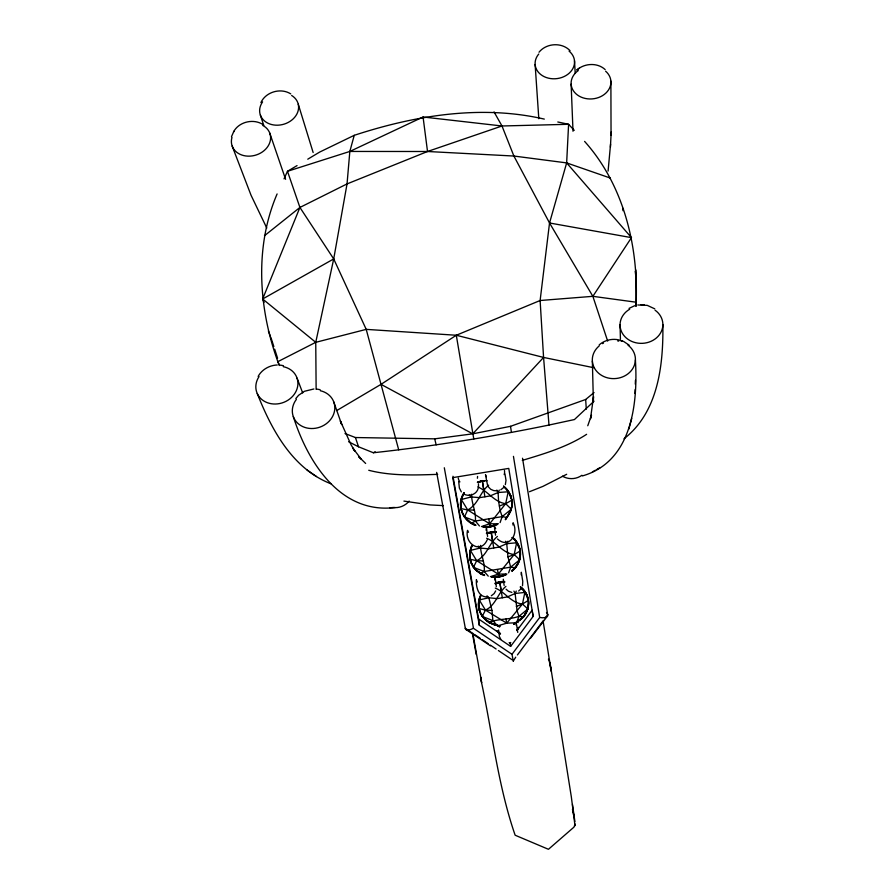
<?xml version="1.0" encoding="UTF-8"?>
<svg xmlns="http://www.w3.org/2000/svg" width="894" height="894" viewBox="0 0 894 894"><rect width="100%" height="100%" fill="white"/><g stroke="black" fill="none" stroke-linecap="round" stroke-linejoin="round"><path stroke-width="1.34" d="M511.714 499.534C516.062 507.39 496.528 532.757 510.586 511.301C514.162 502.54 511.077 491.767 503.546 486.079M582.374 475.943C632.125 461.684 638.048 403.317 635.399 359.969M512.128 571.009C518.833 565.79 522.074 556.47 519.649 548.268C508.563 529.539 517.648 541.987 520.207 550.972L514.195 554.548L507.96 556.895L510.686 567.142L508.608 572.819M528.265 599.65C529.449 606.333 526.756 613.206 522.04 617.944C514.128 623.934 507.993 628.415 522.107 618.38C531.271 610.177 530.544 594.052 520.375 586.956M611.049 135.139L610.893 81.108M662.867 324.556C663.404 365.087 658.342 412.033 623.978 438.809M635.299 384.152L635.444 380.296M634.975 393.494L635.12 389.639M348.626 441.737L358.539 446.788L373.357 452.755C432.305 446.352 490.918 436.987 548.994 425.041L543.574 357.432L540.121 300.507L549.531 222.986L566.651 162.898L568.595 124.3L557.8 121.986M608.088 171.067L610.568 144.135M610.412 147.208L611.205 131.988M277.106 193.942C254.421 246.744 258.534 308.374 277.855 361.657L279.274 365.266M574.898 825.754L575.088 824.044L573.982 827.106L548.447 849.3L515.145 835.219C497.701 784.776 492.091 730.789 480.715 678.758M544.312 119.103C481.061 104.542 415.095 115.404 354.236 135.318L349.833 151.444L347.04 183.918L333.708 258.936L315.75 342.324L316.13 389.382M475.53 525.415C462.444 521.224 456.108 504.004 464.064 492.583M635.79 306.262L636.17 302.217C638.305 245.224 623.297 184.51 584.598 141.397M469.73 556.884L469.92 552.447L471.976 545.653L469.875 552.045L470.501 561.22L474.815 569.009L482.179 574.652L476.357 570.305L473.351 566.662L471.205 562.952L469.685 556.481M478.502 603.696L480.804 595.259L478.771 601.908L478.569 606.221L479.318 610.434L482.201 616.435L488.783 622.537L495.231 625.174L499.969 626.057L490.75 623.073L485.073 619.251L480.011 612.099L478.536 604.02M460.645 506.194L461.304 499.522L464.098 492.974A25.781 23.166 -7.6 0 0 475.764 525.37M512.083 570.696C517.872 565.734 521.493 557.945 520.096 550.268M574.965 825.508L571.333 796.845L550.089 663.192M479.463 525.985L475.362 521.034C476.301 511.837 471.395 503.121 471.518 494.248M488.258 576.149L484.235 571.489C485.207 562.516 480.335 554.034 480.503 545.385M525.001 591.672L522.465 604.053L506.753 623.163L497.589 625.878L492.885 620.592L482.201 616.435L482.112 615.698M508.328 491.097L505.691 503.691L489.633 523.795L481.453 526.577M516.777 542.066L514.195 554.548L498.304 574.149L490.381 576.664M231.49 136.681L233.87 131.306L233.546 131.865C238.821 121.841 253.248 118.354 262.735 124.411M522.509 585.782L522.755 581.312L521.37 572.663M628.84 429.098L631.745 418.392M505.345 484.626L506.004 480.38L504.965 473.909M487.252 539.719C480.927 554.559 464.344 543.731 467.517 530.354M500.092 522.588L502.171 516.62L511.334 509.245L511.223 508.563M478.759 607.764L478.849 608.501L485.476 610.11L506.73 623.163L516.475 622.783L518.978 616.324L527.873 608.959L527.751 608.222M297.043 165.602L287.488 171.302L299.915 207.442L262.646 298.987L263.965 302.44M587.76 425.756L591.493 415.084L590.498 418.694L593.538 396.657L593.359 400.501L592.353 361.02M478.201 488.336C476.714 494.449 469.082 497.064 463.807 494.047M284.024 178.856L287.488 171.302L349.833 151.444L423.063 116.991L501.992 125.987L568.595 124.3L574.239 130.334M506.965 516.833L507.066 517.525L502.171 516.62L475.362 521.034L464.422 516.967L467.696 509.949C478.134 504.663 480.089 492.069 488.627 485.174M523.571 616.078L523.683 616.815L518.978 616.324L517.078 610.826L515.123 593.482L516.274 591.057M507.96 556.895L506.73 543.675L507.893 541.25M502.171 516.62L500.159 510.63L498.584 501.344L498.103 492.505L499.288 490.068M515.38 567.12L515.492 567.835L510.686 567.142L484.235 571.489L473.429 567.377L476.703 560.706C487.085 555.677 489.029 543.273 497.388 536.456M505.903 586.375C497.746 593.113 495.79 605.327 485.476 610.11L482.201 616.435M518.565 627.309L517.045 630.683M510.217 643.456L510.753 642.473M495.678 590.9L494.114 593.605L491.309 595.773M258.142 376.408C261.853 369.524 269.53 365.244 277.263 364.987M260.914 102.542C265.898 91.791 280.794 87.567 290.729 93.881M515.033 624.079L516.028 622.515M607.663 341.095L592.867 296.327L631.455 237.636L566.651 162.898L513.894 156.037L427.522 151.499L349.833 151.444M516.989 629.935L518.598 627.733M517.213 630.147L532.12 610.256L533.148 616.413L510.63 646.384L479.307 625.219L452.755 477.642L508.764 468.4L533.148 616.413M513.29 661.158L511.994 654.296L539.697 617.486A8.705 4.023 14.9 0 0 547.888 614.837M515.726 657.157L513.279 661.079M517.414 654.933L543.474 620.369M545.161 618.134L547.687 614.793L522.532 458.231M530.354 638.472L547.452 616.055M295.825 398.523L298.618 395.26L304.441 391.293L313.872 388.979M539.026 52.221C546.357 43.024 561.868 42.052 570.048 50.679M593.705 367.702L543.574 357.432L472.758 433.836L434.696 438.842L355.421 437.535L345.017 433.545M548.994 425.041L574.44 419.554L594.029 401.183M518.643 591.001L521.068 588.822M264.468 235.737L299.915 207.442L333.708 258.936L366.216 329.372L381.023 384.353L472.758 433.836L510.508 426.326L585.671 399.484L594.041 392.567M510.686 567.142L519.716 559.778L519.604 559.063M599.192 344.894C605.339 339.418 614.77 337.764 622.347 341.061L620.827 340.603L623.621 341.43L629.119 345.14M500.841 489.756L503.735 487.476M579.547 68.022L576.764 70.09C584.408 63.116 597.471 62.39 605.16 69.587M336.747 410.558L381.023 384.353L456.298 335.25L540.121 300.507L592.867 296.327L636.17 302.217L636.204 306.061M586.62 434.316C567.098 447.034 544.424 453.727 522.297 460.399M307.771 159.188L319.706 152.058L354.236 135.318M373.357 452.755L375.189 451.682M475.362 521.034L471.216 523.415L471.138 522.733C465.159 519.28 461.103 512.687 460.6 505.803M333.708 258.936L262.646 298.987L315.75 342.324L366.216 329.372L456.298 335.25L543.574 357.432M629.041 308.385L634.74 305.692M597.103 469.227L600.12 467.551M592.431 471.876L595.426 470.21M566.684 474.289L542.859 486.414L529.46 491.734M484.235 571.489L480.123 573.646L480.033 572.931M315.75 342.324L277.855 361.657L279.52 365.501M299.915 207.442L347.04 183.918L427.522 151.499L501.992 125.987L513.894 156.037L549.531 222.986L592.867 296.327M518.978 616.324C509.222 619.911 498.17 618.413 488.783 622.537L488.694 621.788M516.33 606.423L522.465 604.053L528.376 600.388L525.124 592.398L515.123 593.482L507.379 596.935L497.243 598.6L488.862 597.784L479.24 599.919L479.162 599.181M516.888 542.759L506.73 543.675L498.863 547.128L488.605 548.815L480.112 548.056L470.389 550.402L470.322 549.698M499.366 505.993L505.691 503.691L511.815 500.204L508.44 491.767L498.103 492.505L490.124 495.935L479.709 497.656L471.127 496.952L461.304 499.522L461.226 498.852M491.421 576.876L501.277 576.116L505.926 574.496M493.89 577.055L498.908 577.189L505.982 574.909M477.418 482.212L484.883 480.592L477.463 482.503M496.204 531.863C485.978 532.668 480.436 534.69 496.237 532.165M485.196 526.979L490.281 527.102L495.086 525.359L487.699 526.857L482.693 526.789M504.73 581.782L499.757 581.96L495.03 583.704L504.775 582.106M637.813 304.977L647.256 305.368L654.754 308.843M437.68 474.356C414.704 475.127 391.192 476.066 368.753 470.278M293.299 416.582C307.692 461.907 340.156 514.408 395.137 507.524M389.616 507.691L393.058 507.602M469.931 558.515L470.009 559.219L476.703 560.706L498.282 574.149L506.954 573.97M460.868 507.904L460.935 508.585L467.696 509.949L489.61 523.795L498.427 523.783M474.345 510.105L467.696 509.949L461.304 499.522M483.274 560.94L476.703 560.706L470.389 550.402M640.942 304.664L644.362 304.82M492.885 620.592L491.968 610.412L485.476 610.11L479.24 599.919M443.379 505.624L430.316 504.942L403.92 501.098M487.789 596.812C478.536 597.885 475.876 587.19 476.401 580.038M497.232 490.84L493.756 490.616L490.661 489.241L488.225 486.694M549.531 222.986L631.455 237.636M280.336 365.11L283.487 365.702M316.957 389.102L320.141 389.706M511.849 592.409L508.462 591.247L506.082 589.191M566.651 162.898L610.311 178.051M331.261 483.922C292.584 469.015 271.687 429.98 257.26 393.561M477.72 486.973C487.99 490.907 494.036 502.137 505.691 503.691L511.334 509.245M486.627 538.233C496.695 542.155 502.663 553.207 514.195 554.548L519.716 559.778M482.123 574.227L484.324 575.244M471.138 522.733L475.496 525.113M495.298 588.107C505.177 592.018 511.066 602.914 522.465 604.053L527.873 608.959M465.875 629.41L490.515 645.848M511.994 654.296L473.485 628.326L444.307 467.763M471.026 632.114L465.327 628.281L436.652 472.39M474.446 634.416L480.145 638.249M482.425 639.791L488.124 643.624M490.404 645.155L496.103 648.999M498.383 650.53L512.061 659.738M452.967 476.267L478.636 619.017L500.539 633.846M307.123 470.054L316.476 476.547M500.025 633.108L496.785 630.862L500.07 634.002M498.081 625.934L499.578 627.119M520.442 587.369L525.124 592.398M512.139 537.607L513.894 539.082M503.601 486.47L508.44 491.767M497.5 538.981C508.921 549.508 519.191 533.897 513.1 522.856M509.155 642.596L509.993 643.378M365.646 463.461L358.561 456.499L361.109 458.991L352.772 448.017L354.829 451.124L350.996 444.664L340.346 420.94L341.698 424.527L333.775 401.942M469.249 495.019L471.127 496.952M478.256 546.122L480.112 548.056M487.029 595.851L488.862 597.784L491.968 610.412M461.338 491.879L459.371 488.057L458.7 481.531M494.047 111.918L501.992 125.987M266.77 228.026L251.069 195.305L232.194 146.147M496.863 490.068L498.103 492.505M505.501 541.272L506.73 543.675M513.916 591.102L515.123 593.482M546.491 612.435L547.687 614.793M500.774 639.266L499.4 636.494L498.573 630.035M302.686 392.913L297.087 378.207M268.379 331.015L270.502 336.457M285.599 179.314L269.731 133.027M355.421 437.535L358.539 446.788M487.666 485.855L485.464 474.658M313.146 152.516L298.272 104.252M260.355 115.047L263.797 125.495M270.927 337.541L273.843 346.581M274.67 349.163L277.587 358.192M549.542 662.041L551.229 671.193A323.818 1.464 80.6 0 0 543.183 621.732M398.713 449.85L381.023 384.353M434.696 438.842L436.171 444.854M495.22 624.403L495.41 625.208M497.5 569.802L498.908 577.189L498.818 576.474M572.54 809.495L573.054 812.02M573.568 814.546L574.093 817.082L572.518 809.182M488.783 519.235L490.281 527.102L490.191 526.41M473.798 439.055L456.298 335.25M498.304 574.149L498.908 577.189M489.633 523.795L490.281 527.102M481.587 682.234L481.654 682.558A323.684 9.432 80.7 0 1 472.825 633.254M505.97 619.017L506.73 623.152M472.323 633.008L476.223 654.442M499.757 581.96L502.316 597.762M491.164 532.042L493.734 547.966M482.324 480.748L484.917 496.796M513.447 456.365L539.697 617.486M510.563 495.645L510.519 495.354A25.77 23.155 -7.6 0 1 511.245 497.355M481.419 681.295L480.938 677.339M499.858 582.676L501.165 590.856M491.253 532.735L492.56 540.959M482.414 481.408L483.732 489.688M510.508 426.326L511.446 432.428M516.363 622.034L516.475 622.783M516.62 624.716L517.749 632.438M572.473 804.488L574.898 821.508M503.288 579.234L504.149 585.436M494.237 525.672L495.555 535.193M510.105 642.607L510.63 646.384M635.198 271.396L635.925 276.928L636.193 305.513M495.175 578.027L496.326 586.721M487.61 536.501L486.381 526.968A9.555 8.538 -6.8 0 1 486.034 530.164M423.063 116.991L427.522 151.499M497.5 625.129L497.589 625.878M517.905 620.883L518.084 622.604M473.351 566.662L473.429 567.377M478.636 619.017L479.307 625.219M469.696 554.626L469.663 554.314A25.412 22.54 -7.7 0 0 484.526 574.976M464.344 516.285L464.422 516.967M535.126 64.524L538.814 118.734M585.671 399.484L586.296 409.173M571.121 84.148L573.009 131.262M574.507 60.792L575.211 73.263M620.045 324.678L620.425 339.094M622.917 208.28L622.962 210.693M478.469 483.777L478.525 487.364M635.869 269.966L635.925 276.928M409.15 501.109A18.249 17.858 -76.3 0 1 392.902 507.468M320.376 390.734A21.523 18.875 -19.2 0 1 332.914 415.844A21.523 18.875 -19.2 0 1 302.876 426.661A21.523 18.875 -19.2 0 1 296.372 399.383M283.286 366.674A21.367 18.55 -20.2 0 1 296.316 390.745A21.367 18.55 -20.2 0 1 267.217 402.646A21.367 18.55 -20.2 0 1 259.036 376.597M262.635 125.35A19.892 16.17 -16.4 0 1 268.155 145.99A19.892 16.17 -16.4 0 1 243.76 155.59A19.892 16.17 -16.4 0 1 231.982 137.419M291.645 95.479A19.735 15.958 -15.2 0 1 294.618 117.371A19.735 15.958 -15.2 0 1 268.032 123.249A19.735 15.958 -15.2 0 1 262.579 101.905M569.098 51.126A19.78 16.014 -6.2 0 1 569.322 73.085A19.78 16.014 -6.2 0 1 542.367 75.655A19.78 16.014 -6.2 0 1 538.758 54.02M605.618 71.207A19.947 16.248 -5 0 1 604.288 94.44A19.947 16.248 -5 0 1 575.915 93.758A19.947 16.248 -5 0 1 578.295 70.548M655.078 310.207A21.411 18.651 -1.8 0 1 656.542 337.831A21.411 18.651 -1.8 0 1 624.839 336.602A21.411 18.651 -1.8 0 1 629.678 309.223M581.927 475.273A18.271 17.969 54 0 1 562.427 476.189M628.024 345.185A21.557 18.964 -3 0 1 629.599 372.44A21.557 18.964 -3 0 1 598.589 373.211A21.557 18.964 -3 0 1 599.203 345.911M602.556 343.631A21.557 18.964 -3 0 1 603.45 343.162M617.72 340.938A21.557 18.964 -3 0 1 618.749 341.117M516.397 624.604A9.309 8.102 -7.8 0 1 516.263 625.442M477.552 476.435A9.689 8.772 -6.5 0 1 477.374 478.245M459.885 481.911A9.689 8.772 -6.5 0 1 458.264 478.055M504.428 470.445A9.689 8.784 -8.4 0 1 504.182 474.602M486.425 476.748A9.689 8.784 -8.4 0 1 485.654 475.094M468.512 532.276A9.555 8.538 -6.8 0 1 467.741 530.678M513.1 523.213A9.566 8.549 -8.4 0 1 512.91 524.979M495.634 528.577A9.566 8.549 -8.4 0 1 494.08 524.834M495.052 577.602A9.432 8.314 -7 0 1 494.661 579.893M477.374 581.994A9.432 8.314 -7 0 1 476.39 579.614M521.314 572.238A9.432 8.314 -8.5 0 1 521.191 574.797M473.462 628.225A8.705 3.922 -34.3 0 1 465.137 628.381M520.409 586.71A25.077 21.937 -7.8 0 1 524.968 613.999M521.895 617.72A25.077 21.937 -7.8 0 1 518.084 620.816M495.477 624.515A25.077 21.937 -7.8 0 1 480.67 595.091M495.276 582.91A25.077 21.937 -7.8 0 1 504.328 581.424M520.498 587.246A25.088 21.948 -7.8 0 1 513.894 623.677M500.349 625.889A25.088 21.948 -7.8 0 1 480.726 595.627M495.343 583.447A25.088 21.948 -7.8 0 1 504.406 581.96M513.949 538.579A25.412 22.54 -7.7 0 1 511.837 570.495M505.512 574.35A25.412 22.54 -7.7 0 1 491.789 576.596M470.892 547.676A25.412 22.54 -7.7 0 1 471.831 545.508M486.615 533.025A25.412 22.54 -7.7 0 1 493.421 531.606M512.195 537.484A25.434 22.551 -7.7 0 1 511.916 571.031M505.591 574.876A25.434 22.551 -7.7 0 1 491.856 577.133M484.593 575.512A25.434 22.551 -7.7 0 1 471.887 546.022M486.682 533.539A25.434 22.551 -7.7 0 1 495.868 532.031M511.927 501.456A25.77 23.155 -7.6 0 1 511.748 505.825M510.586 510.318A25.77 23.155 -7.6 0 1 508.395 514.665M496.975 524.242A25.77 23.155 -7.6 0 1 483.062 526.532M475.697 524.856A25.77 23.155 -7.6 0 1 473.351 523.828M469.071 521.135A25.77 23.155 -7.6 0 1 465.55 517.727M462.947 513.86A25.77 23.155 -7.6 0 1 461.315 509.781M460.589 505.691A25.77 23.155 -7.6 0 1 460.701 501.31M480.022 481.084A25.77 23.155 -7.6 0 1 482.302 480.603M503.668 486.358A25.781 23.166 -7.6 0 1 505.322 519.101M497.042 524.756A25.781 23.166 -7.6 0 1 483.129 527.047M477.787 482.257A25.781 23.166 -7.6 0 1 487.096 480.715M548.424 659.124A51.282 27.043 -10.1 0 1 549.452 662.052"/></g></svg>
